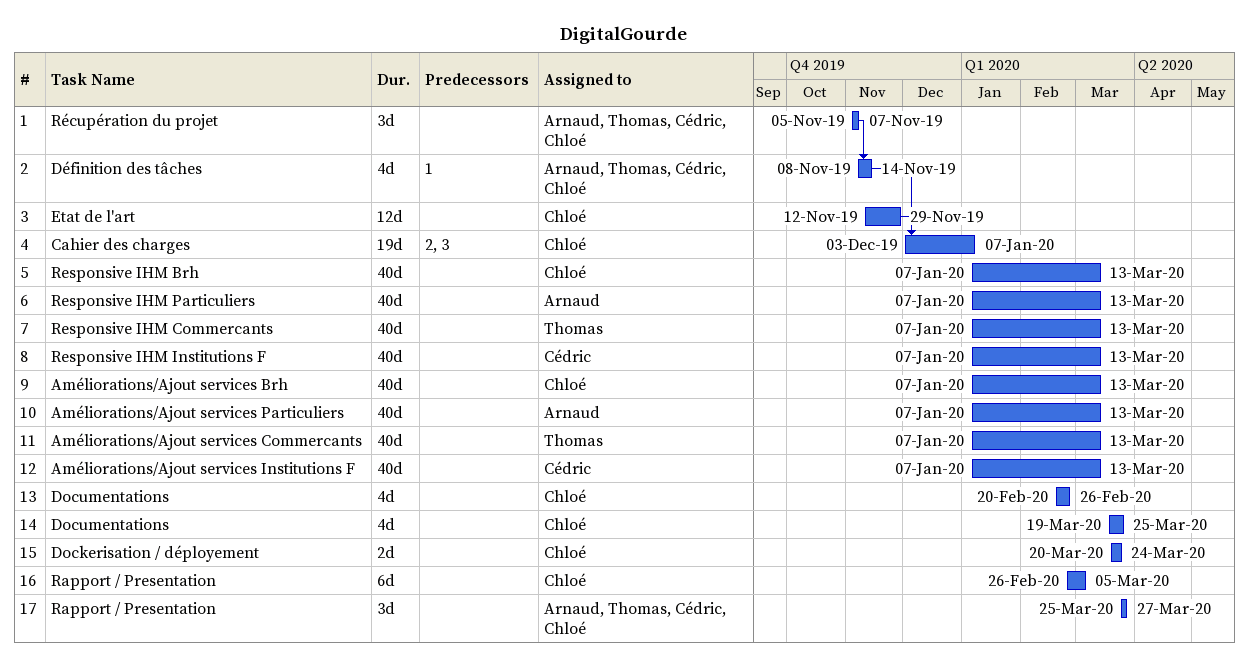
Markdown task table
DigitalGourde

| ID | Task | Duration | Start | Finish | Predecessors | Resources |
|---|---|---|---|---|---|---|
| 1 | Récupération du projet | 3d | 2019-11-05 | 2019-11-07 |  | Arnaud, Thomas, Cédric, Chloé |
| 2 | Définition des tâches | 4d | 2019-11-08 | 2019-11-14 | 1 | Arnaud, Thomas, Cédric, Chloé |
| 3 | Etat de l'art | 12d | 2019-11-12 | 2019-11-29 |  | Chloé |
| 4 | Cahier des charges | 19d | 2019-12-03 | 2020-01-07 | 2, 3 | Chloé |
| 5 | Responsive IHM Brh | 40d | 2020-01-07 | 2020-03-13 |  | Chloé |
| 6 | Responsive IHM Particuliers | 40d | 2020-01-07 | 2020-03-13 |  | Arnaud |
| 7 | Responsive IHM Commercants | 40d | 2020-01-07 | 2020-03-13 |  | Thomas |
| 8 | Responsive IHM Institutions F | 40d | 2020-01-07 | 2020-03-13 |  | Cédric |
| 9 | Améliorations/Ajout services Brh | 40d | 2020-01-07 | 2020-03-13 |  | Chloé |
| 10 | Améliorations/Ajout services Particuliers | 40d | 2020-01-07 | 2020-03-13 |  | Arnaud |
| 11 | Améliorations/Ajout services Commercants | 40d | 2020-01-07 | 2020-03-13 |  | Thomas |
| 12 | Améliorations/Ajout services Institutions F | 40d | 2020-01-07 | 2020-03-13 |  | Cédric |
| 13 | Documentations | 4d | 2020-02-20 | 2020-02-26 |  | Chloé |
| 14 | Documentations | 4d | 2020-03-19 | 2020-03-25 |  | Chloé |
| 15 | Dockerisation / déployement | 2d | 2020-03-20 | 2020-03-24 |  | Chloé |
| 16 | Rapport / Presentation | 6d | 2020-02-26 | 2020-03-05 |  | Chloé |
| 17 | Rapport / Presentation | 3d | 2020-03-25 | 2020-03-27 |  | Arnaud, Thomas, Cédric, Chloé |
